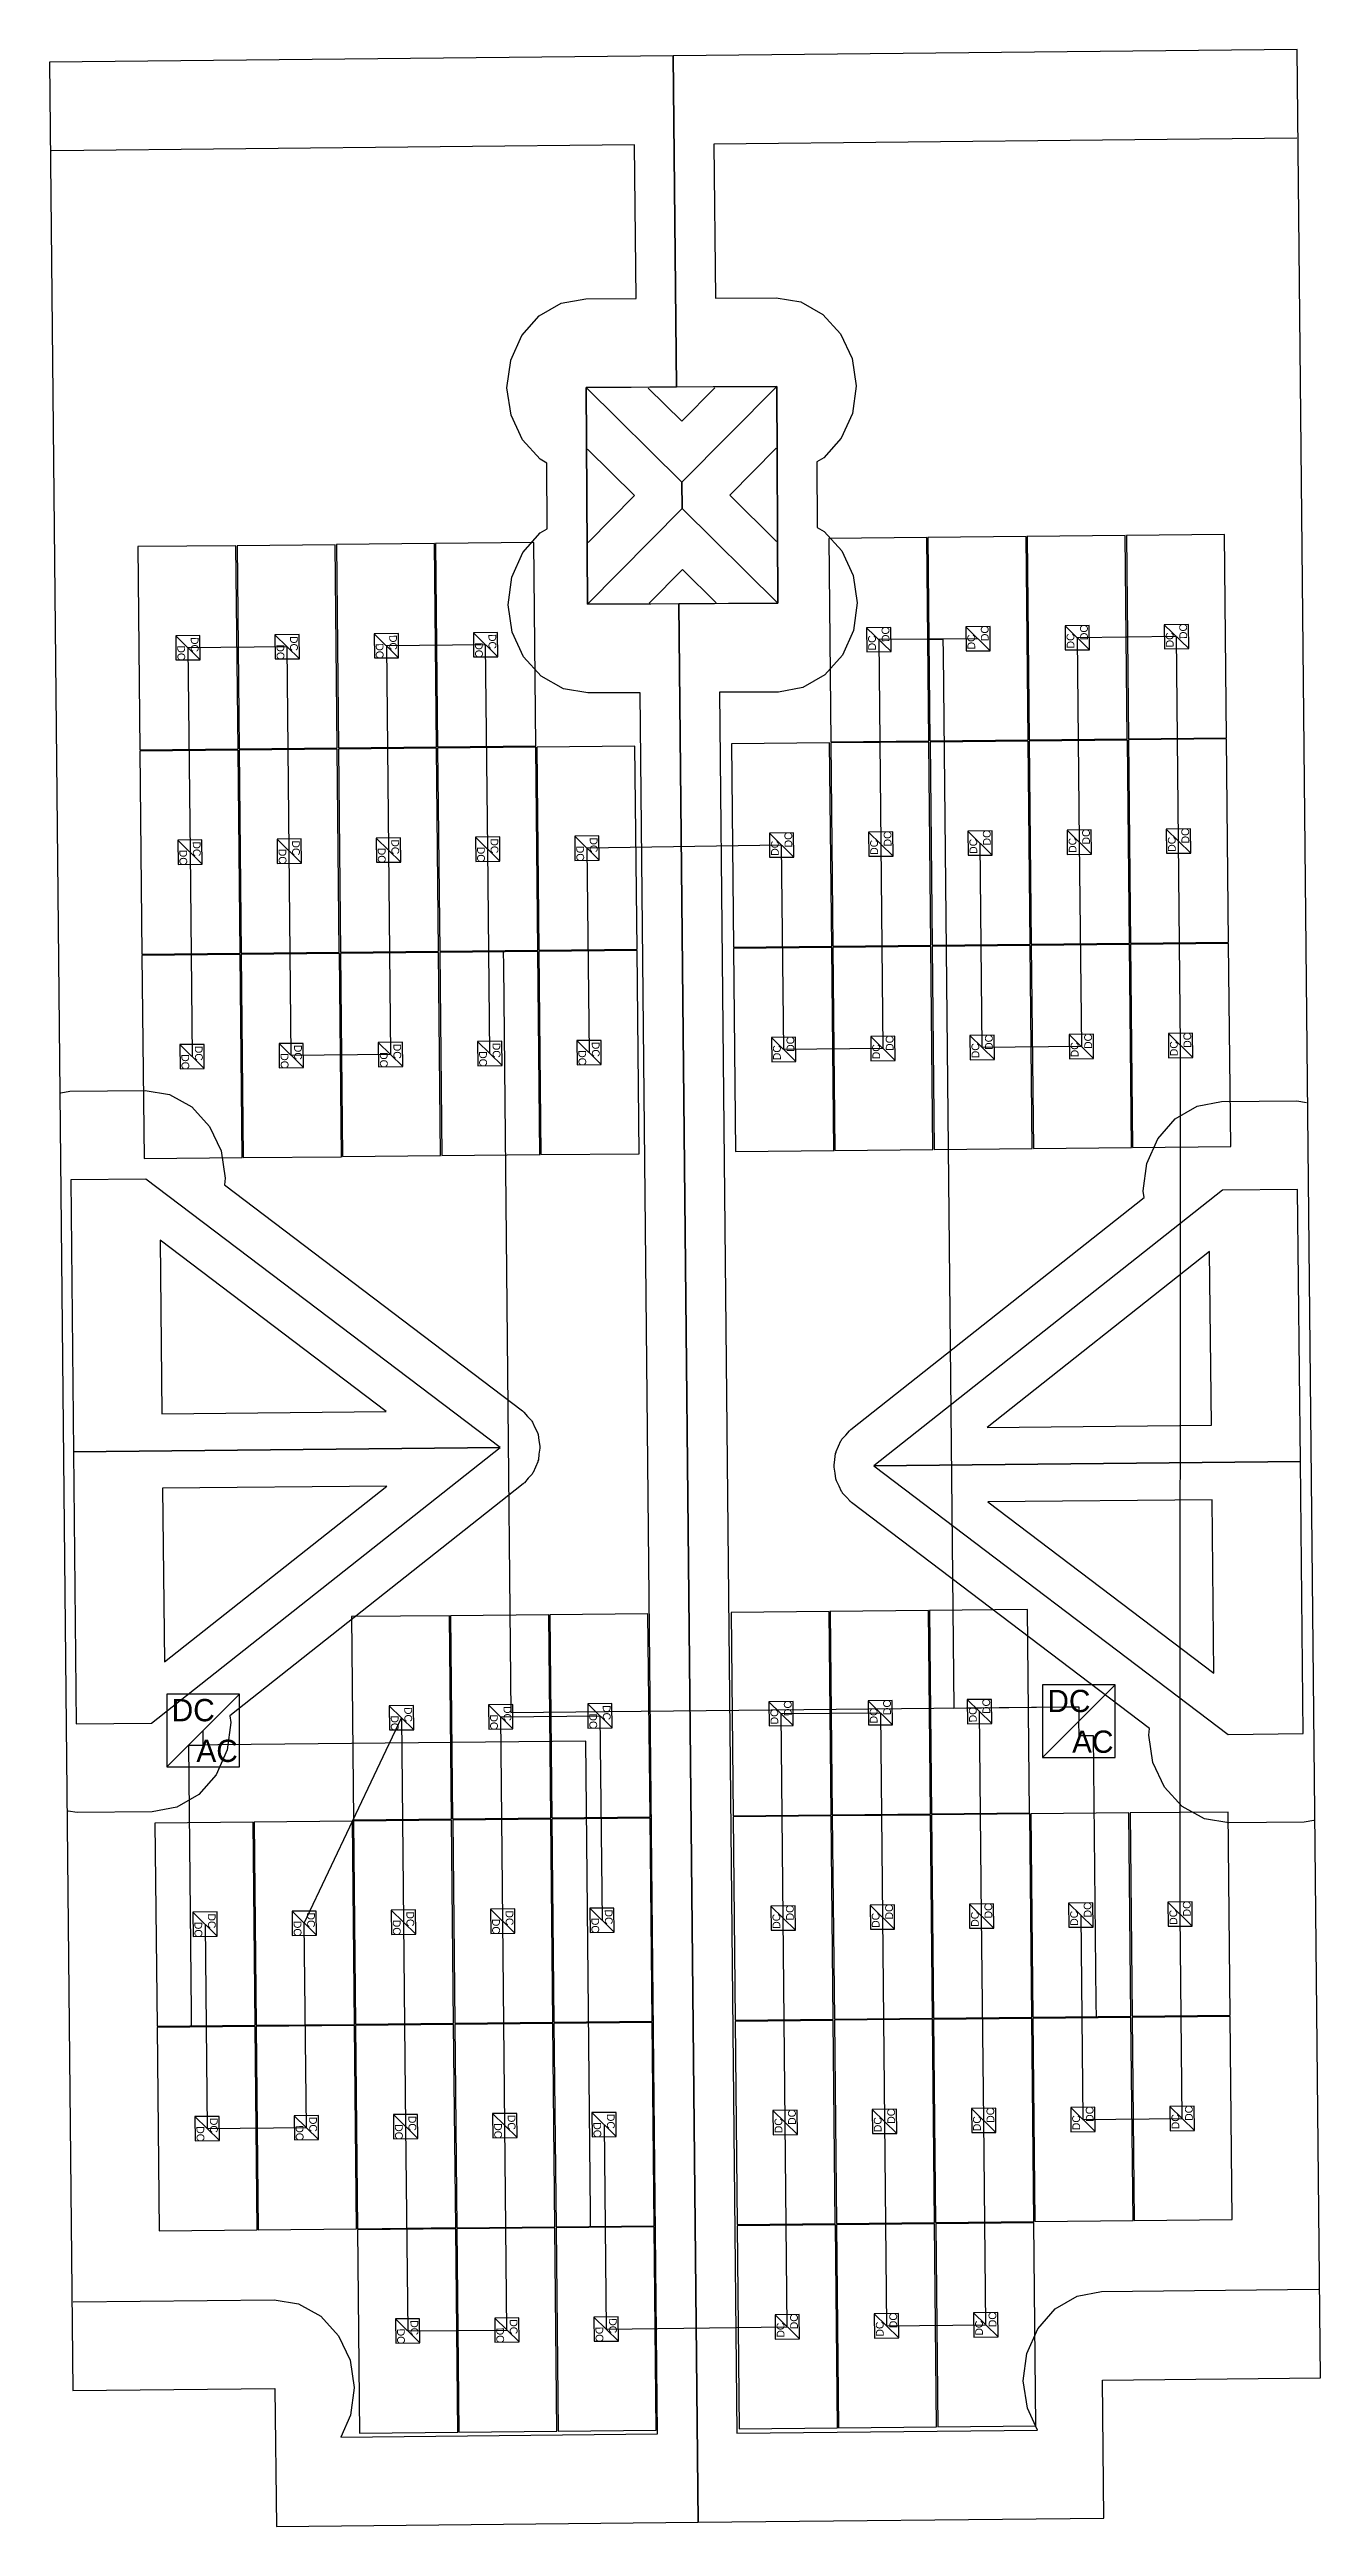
# Model space of a CAD drawing. Header units: feet. Extents: x -14.3 to 28.8, y -46.3 to 37.6.
import ezdxf

# ---------------------------------------------------------------- set-up
doc = ezdxf.new("R2010")
doc.units = ezdxf.units.FT
for name, color, linetype in [('Buildings', 7, 'CONTINUOUS'), ('Connections', 7, 'CONTINUOUS'), ('Inverters', 7, 'CONTINUOUS'), ('Modules', 7, 'CONTINUOUS'), ('Setbacks', 7, 'CONTINUOUS'), ('Strings', 7, 'CONTINUOUS')]:
    doc.layers.add(name, color=color, linetype=linetype)

msp = doc.modelspace()

# ---------------------------------------------------------------- linework, layer by layer
at = {"layer": 'Buildings', "color": 252}
for p, q in [((6.84, 37.401), (-14.286, 37.189)), ((-14.286, 37.189), (-13.493, -41.69)), ((27.965, 37.613), (6.84, 37.401)), ((6.952, 26.185), (6.84, 37.401)), ((6.84, 37.401), (6.952, 26.185)), ((28.758, -41.265), (27.965, 37.613)), ((10.345, 26.202), (3.892, 26.169)), ((3.892, 26.169), (6.952, 26.185)), ((3.929, 18.82), (3.892, 26.169)), ((3.892, 26.169), (7.134, 22.959)), ((3.892, 26.169), (3.929, 18.82)), ((7.134, 22.959), (3.892, 26.169)), ((6.952, 26.185), (10.345, 26.202)), ((10.345, 26.202), (7.134, 22.959)), ((7.134, 22.959), (10.345, 26.202)), ((10.382, 18.853), (10.345, 26.202)), ((10.345, 26.202), (10.382, 18.853)), ((7.134, 22.959), (7.139, 22.063)), ((7.139, 22.063), (7.134, 22.959)), ((7.139, 22.063), (3.929, 18.82)), ((3.929, 18.82), (7.139, 22.063)), ((10.382, 18.853), (7.139, 22.063)), ((7.139, 22.063), (10.382, 18.853)), ((3.929, 18.82), (10.382, 18.853)), ((7.026, 18.836), (3.929, 18.82)), ((10.382, 18.853), (7.026, 18.836)), ((7.679, -46.153), (7.026, 18.836)), ((7.026, 18.836), (7.679, -46.153)), ((-11.021, -0.652), (-13.564, -0.677)), ((-13.564, -0.677), (-13.472, -9.894)), ((0.977, -9.749), (-11.021, -0.652)), ((25.442, -1.029), (13.63, -10.365)), ((27.986, -1.003), (25.442, -1.029)), ((28.078, -10.22), (27.986, -1.003)), ((-13.472, -9.894), (0.977, -9.749)), ((0.977, -9.749), (-13.472, -9.894)), ((-13.472, -9.894), (-13.379, -19.111)), ((-10.836, -19.085), (0.977, -9.749)), ((28.078, -10.22), (13.63, -10.365)), ((13.63, -10.365), (28.078, -10.22)), ((13.63, -10.365), (25.628, -19.462)), ((28.171, -19.436), (28.078, -10.22)), ((-13.379, -19.111), (-10.836, -19.085)), ((25.628, -19.462), (28.171, -19.436)), ((-13.493, -41.69), (-6.652, -41.621)), ((-6.652, -41.621), (-6.605, -46.296)), ((21.376, -41.339), (28.758, -41.265)), ((21.423, -46.014), (21.376, -41.339)), ((7.679, -46.153), (21.423, -46.014)), ((-6.605, -46.296), (7.679, -46.153))]:
    msp.add_line(p, q, dxfattribs=at)
at = {"layer": 'Connections', "color": 91}
for p, q in [((15.48, 17.638), (15.972, 17.643)), ((15.972, 17.643), (15.977, 17.151)), ((15.977, 17.151), (16.336, -18.571)), ((0.589, 7.063), (1.081, 7.068)), ((1.081, 7.068), (1.086, 6.576)), ((1.086, 6.576), (1.34, -18.722)), ((1.34, -18.722), (20.079, -18.534)), ((16.336, -18.571), (20.079, -18.534)), ((20.079, -18.534), (20.571, -18.529)), ((20.079, -18.534), (20.571, -18.529)), ((20.571, -18.529), (20.576, -19.021)), ((20.571, -18.529), (20.576, -19.021)), ((20.581, -19.513), (20.576, -19.021)), ((-9.481, -28.869), (-9.572, -19.828)), ((-9.572, -19.828), (-9.57, -19.828)), ((-9.57, -19.828), (-9.078, -19.823)), ((-9.078, -19.823), (-9.083, -19.331)), ((-9.078, -19.823), (-9.083, -19.331)), ((-8.586, -19.818), (-9.078, -19.823)), ((3.872, -19.693), (-8.586, -19.818)), ((4.033, -35.659), (3.872, -19.693)), ((21.073, -19.508), (20.581, -19.513)), ((21.075, -19.508), (21.073, -19.508)), ((21.165, -28.549), (21.075, -19.508)), ((-9.476, -29.361), (-9.481, -28.869)), ((-8.984, -29.356), (-9.476, -29.361)), ((20.678, -29.046), (21.17, -29.041)), ((21.17, -29.041), (21.165, -28.549)), ((4.038, -36.151), (4.033, -35.659)), ((4.53, -36.146), (4.038, -36.151))]:
    msp.add_line(p, q, dxfattribs=at)
at = {"layer": 'Inverters'}
for p, q in [((-7.853, -18.101), (-10.313, -18.101)), ((-10.313, -18.101), (-10.313, -20.561)), ((-10.313, -20.561), (-7.853, -18.101)), ((-7.853, -20.561), (-7.853, -18.101)), ((21.807, -17.79), (19.346, -17.79)), ((19.346, -17.79), (19.346, -20.251)), ((19.346, -20.251), (21.807, -17.79)), ((21.807, -20.251), (21.807, -17.79)), ((-10.313, -20.561), (-7.853, -20.561)), ((19.346, -20.251), (21.807, -20.251))]:
    msp.add_line(p, q, dxfattribs=at)
at = {"layer": 'Modules', "color": 254}
for p, q in [((15.426, 21.08), (12.103, 21.047)), ((12.103, 21.047), (12.172, 14.164)), ((15.496, 14.197), (15.426, 21.08)), ((18.787, 21.113), (15.464, 21.08)), ((15.464, 21.08), (15.533, 14.197)), ((18.856, 14.23), (18.787, 21.113)), ((22.148, 21.146), (18.825, 21.112)), ((18.825, 21.112), (18.894, 14.23)), ((22.217, 14.263), (22.148, 21.146)), ((25.509, 21.182), (22.185, 21.149)), ((22.185, 21.149), (22.255, 14.266)), ((25.578, 14.299), (25.509, 21.182)), ((-7.972, 20.806), (-11.295, 20.773)), ((-11.295, 20.773), (-11.226, 13.89)), ((-7.902, 13.923), (-7.972, 20.806)), ((-4.611, 20.839), (-7.934, 20.806)), ((-7.934, 20.806), (-7.865, 13.923)), ((-4.542, 13.956), (-4.611, 20.839)), ((-1.25, 20.876), (-4.573, 20.842)), ((-4.573, 20.842), (-4.504, 13.959)), ((-1.181, 13.993), (-1.25, 20.876)), ((2.111, 20.908), (-1.213, 20.875)), ((-1.213, 20.875), (-1.143, 13.992)), ((2.18, 14.026), (2.111, 20.908)), ((-9.193, 17.762), (-10.013, 17.754)), ((-10.013, 17.754), (-10.005, 16.934)), ((-10.013, 17.754), (-9.185, 16.942)), ((-9.185, 16.942), (-9.193, 17.762)), ((-5.832, 17.795), (-6.652, 17.787)), ((-6.652, 17.787), (-6.644, 16.967)), ((-6.652, 17.787), (-5.824, 16.975)), ((-5.824, 16.975), (-5.832, 17.795)), ((-2.471, 17.832), (-3.291, 17.823)), ((-3.291, 17.823), (-3.283, 17.003)), ((-3.291, 17.823), (-2.463, 17.011)), ((-2.463, 17.011), (-2.471, 17.832)), ((0.89, 17.864), (0.07, 17.856)), ((0.07, 17.856), (0.078, 17.036)), ((0.07, 17.856), (0.898, 17.044)), ((0.898, 17.044), (0.89, 17.864)), ((14.205, 18.036), (13.385, 18.028)), ((13.385, 18.028), (13.393, 17.208)), ((14.213, 17.216), (13.385, 18.028)), ((14.213, 17.216), (14.205, 18.036)), ((17.566, 18.069), (16.746, 18.061)), ((16.746, 18.061), (16.754, 17.241)), ((17.574, 17.249), (16.746, 18.061)), ((17.574, 17.249), (17.566, 18.069)), ((20.927, 18.102), (20.107, 18.094)), ((20.107, 18.094), (20.115, 17.273)), ((20.935, 17.282), (20.107, 18.094)), ((20.935, 17.282), (20.927, 18.102)), ((24.288, 18.138), (23.468, 18.13)), ((23.468, 18.13), (23.476, 17.31)), ((24.296, 17.318), (23.468, 18.13)), ((24.296, 17.318), (24.288, 18.138)), ((-10.005, 16.934), (-9.185, 16.942)), ((-6.644, 16.967), (-5.824, 16.975)), ((-3.283, 17.003), (-2.463, 17.011)), ((0.078, 17.036), (0.898, 17.044)), ((13.393, 17.208), (14.213, 17.216)), ((16.754, 17.241), (17.574, 17.249)), ((20.115, 17.273), (20.935, 17.282)), ((23.476, 17.31), (24.296, 17.318)), ((22.255, 14.266), (25.578, 14.299)), ((-11.226, 13.89), (-7.902, 13.923)), ((-7.902, 13.882), (-11.225, 13.848)), ((-11.225, 13.848), (-11.156, 6.965)), ((-7.832, 6.999), (-7.902, 13.882)), ((-7.865, 13.923), (-4.542, 13.956)), ((-4.541, 13.914), (-7.864, 13.881)), ((-7.864, 13.881), (-7.795, 6.998)), ((-4.472, 7.032), (-4.541, 13.914)), ((-4.504, 13.959), (-1.181, 13.993)), ((-1.18, 13.951), (-4.503, 13.918)), ((-4.503, 13.918), (-4.434, 7.035)), ((-1.111, 7.068), (-1.18, 13.951)), ((-1.143, 13.992), (2.18, 14.026)), ((2.181, 13.984), (-1.143, 13.95)), ((-1.143, 13.95), (-1.073, 7.068)), ((2.25, 7.101), (2.181, 13.984)), ((5.542, 14.017), (2.218, 13.983)), ((2.218, 13.983), (2.288, 7.1)), ((5.611, 7.134), (5.542, 14.017)), ((12.135, 14.123), (8.812, 14.089)), ((8.812, 14.089), (8.881, 7.206)), ((12.205, 7.24), (12.135, 14.123)), ((12.172, 14.164), (15.496, 14.197)), ((15.496, 14.155), (12.173, 14.122)), ((12.173, 14.122), (12.242, 7.239)), ((15.565, 7.273), (15.496, 14.155)), ((15.533, 14.197), (18.856, 14.23)), ((18.857, 14.188), (15.534, 14.155)), ((15.534, 14.155), (15.603, 7.272)), ((18.926, 7.305), (18.857, 14.188)), ((18.894, 14.23), (22.217, 14.263)), ((22.218, 14.221), (18.894, 14.188)), ((18.894, 14.188), (18.964, 7.305)), ((22.287, 7.338), (22.218, 14.221)), ((25.579, 14.258), (22.255, 14.224)), ((22.255, 14.224), (22.325, 7.341)), ((25.648, 7.375), (25.579, 14.258)), ((0.96, 10.94), (0.14, 10.932)), ((0.14, 10.932), (0.148, 10.111)), ((0.14, 10.932), (0.968, 10.12)), ((0.968, 10.12), (0.96, 10.94)), ((4.321, 10.973), (3.501, 10.965)), ((3.501, 10.965), (3.509, 10.144)), ((3.501, 10.965), (4.329, 10.153)), ((4.329, 10.153), (4.321, 10.973)), ((10.914, 11.079), (10.094, 11.07)), ((10.094, 11.07), (10.102, 10.25)), ((10.922, 10.259), (10.094, 11.07)), ((10.922, 10.259), (10.914, 11.079)), ((14.275, 11.112), (13.455, 11.103)), ((13.455, 11.103), (13.463, 10.283)), ((14.283, 10.291), (13.455, 11.103)), ((14.283, 10.291), (14.275, 11.112)), ((17.636, 11.144), (16.816, 11.136)), ((16.816, 11.136), (16.824, 10.316)), ((17.644, 10.324), (16.816, 11.136)), ((17.644, 10.324), (17.636, 11.144)), ((20.997, 11.177), (20.177, 11.169)), ((20.177, 11.169), (20.185, 10.349)), ((21.005, 10.357), (20.177, 11.169)), ((21.005, 10.357), (20.997, 11.177)), ((24.358, 11.214), (23.538, 11.206)), ((23.538, 11.206), (23.546, 10.385)), ((24.366, 10.394), (23.538, 11.206)), ((24.366, 10.394), (24.358, 11.214)), ((-9.123, 10.838), (-9.943, 10.829)), ((-9.943, 10.829), (-9.935, 10.009)), ((-9.943, 10.829), (-9.115, 10.017)), ((-9.115, 10.017), (-9.123, 10.838)), ((-5.762, 10.87), (-6.582, 10.862)), ((-6.582, 10.862), (-6.574, 10.042)), ((-6.582, 10.862), (-5.754, 10.05)), ((-5.754, 10.05), (-5.762, 10.87)), ((-2.401, 10.907), (-3.221, 10.899)), ((-3.221, 10.899), (-3.213, 10.079)), ((-3.221, 10.899), (-2.393, 10.087)), ((-3.213, 10.079), (-2.393, 10.087)), ((-2.393, 10.087), (-2.401, 10.907)), ((0.148, 10.111), (0.968, 10.12)), ((3.509, 10.144), (4.329, 10.153)), ((10.102, 10.25), (10.922, 10.259)), ((13.463, 10.283), (14.283, 10.291)), ((16.824, 10.316), (17.644, 10.324)), ((20.185, 10.349), (21.005, 10.357)), ((23.546, 10.385), (24.366, 10.394)), ((-9.935, 10.009), (-9.115, 10.017)), ((-6.574, 10.042), (-5.754, 10.05)), ((-11.156, 6.965), (-7.832, 6.999)), ((-7.832, 6.957), (-11.155, 6.924)), ((-11.155, 6.924), (-11.086, 0.041)), ((-7.762, 0.074), (-7.832, 6.957)), ((-7.795, 6.998), (-4.472, 7.032)), ((-4.471, 6.99), (-7.794, 6.956)), ((-7.794, 6.956), (-7.725, 0.074)), ((-4.402, 0.107), (-4.471, 6.99)), ((-4.434, 7.035), (-1.111, 7.068)), ((-1.11, 7.026), (-4.433, 6.993)), ((-4.433, 6.993), (-4.364, 0.11)), ((-1.041, 0.143), (-1.11, 7.026)), ((-1.073, 7.068), (2.25, 7.101)), ((2.251, 7.059), (-1.073, 7.026)), ((-1.073, 7.026), (-1.003, 0.143)), ((2.32, 0.176), (2.251, 7.059)), ((2.288, 7.1), (5.611, 7.134)), ((5.612, 7.092), (2.288, 7.059)), ((2.288, 7.059), (2.357, 0.176)), ((5.681, 0.209), (5.612, 7.092)), ((8.881, 7.206), (12.205, 7.24)), ((12.205, 7.198), (8.882, 7.165)), ((8.882, 7.165), (8.951, 0.282)), ((12.275, 0.315), (12.205, 7.198)), ((12.242, 7.239), (15.565, 7.273)), ((15.566, 7.231), (12.243, 7.197)), ((12.243, 7.197), (12.312, 0.315)), ((15.635, 0.348), (15.566, 7.231)), ((15.603, 7.272), (18.926, 7.305)), ((18.927, 7.264), (15.604, 7.23)), ((15.604, 7.23), (15.673, 0.347)), ((18.996, 0.381), (18.927, 7.264)), ((18.964, 7.305), (22.287, 7.338)), ((22.288, 7.297), (18.964, 7.263)), ((18.964, 7.263), (19.034, 0.38)), ((22.357, 0.414), (22.288, 7.297)), ((22.325, 7.341), (25.648, 7.375)), ((25.649, 7.333), (22.325, 7.3)), ((22.325, 7.3), (22.394, 0.417)), ((25.718, 0.45), (25.649, 7.333)), ((17.706, 4.22), (16.886, 4.212)), ((16.886, 4.212), (16.894, 3.391)), ((17.714, 3.4), (16.886, 4.212)), ((17.714, 3.4), (17.706, 4.22)), ((21.067, 4.253), (20.247, 4.244)), ((20.247, 4.244), (20.255, 3.424)), ((21.075, 3.433), (20.247, 4.244)), ((21.075, 3.433), (21.067, 4.253)), ((24.428, 4.289), (23.607, 4.281)), ((23.607, 4.281), (23.616, 3.461)), ((24.436, 3.469), (23.607, 4.281)), ((24.436, 3.469), (24.428, 4.289)), ((-9.053, 3.913), (-9.873, 3.905)), ((-9.873, 3.905), (-9.865, 3.085)), ((-9.873, 3.905), (-9.045, 3.093)), ((-9.045, 3.093), (-9.053, 3.913)), ((-5.692, 3.946), (-6.512, 3.938)), ((-6.512, 3.938), (-6.504, 3.117)), ((-6.512, 3.938), (-5.684, 3.126)), ((-5.684, 3.126), (-5.692, 3.946)), ((-2.331, 3.982), (-3.151, 3.974)), ((-3.151, 3.974), (-3.143, 3.154)), ((-3.151, 3.974), (-2.323, 3.162)), ((-2.323, 3.162), (-2.331, 3.982)), ((1.03, 4.015), (0.21, 4.007)), ((0.21, 4.007), (0.218, 3.187)), ((0.21, 4.007), (1.038, 3.195)), ((1.038, 3.195), (1.03, 4.015)), ((4.391, 4.048), (3.57, 4.04)), ((3.57, 4.04), (3.579, 3.22)), ((3.57, 4.04), (4.399, 3.228)), ((4.399, 3.228), (4.391, 4.048)), ((10.984, 4.154), (10.164, 4.146)), ((10.164, 4.146), (10.172, 3.326)), ((10.992, 3.334), (10.164, 4.146)), ((10.992, 3.334), (10.984, 4.154)), ((14.345, 4.187), (13.525, 4.179)), ((13.525, 4.179), (13.533, 3.359)), ((14.353, 3.367), (13.525, 4.179)), ((13.533, 3.359), (14.353, 3.367)), ((14.353, 3.367), (14.345, 4.187)), ((16.894, 3.391), (17.714, 3.4)), ((20.255, 3.424), (21.075, 3.433)), ((23.616, 3.461), (24.436, 3.469)), ((-9.865, 3.085), (-9.045, 3.093)), ((-6.504, 3.117), (-5.684, 3.126)), ((-3.143, 3.154), (-2.323, 3.162)), ((0.218, 3.187), (1.038, 3.195)), ((3.579, 3.22), (4.399, 3.228)), ((10.172, 3.326), (10.992, 3.334)), ((-11.086, 0.041), (-7.762, 0.074)), ((-7.725, 0.074), (-4.402, 0.107)), ((-4.364, 0.11), (-1.041, 0.143)), ((-1.003, 0.143), (2.32, 0.176)), ((2.357, 0.176), (5.681, 0.209)), ((8.951, 0.282), (12.275, 0.315)), ((12.312, 0.315), (15.635, 0.348)), ((15.673, 0.347), (18.996, 0.381)), ((19.034, 0.38), (22.357, 0.414)), ((22.394, 0.417), (25.718, 0.45)), ((-0.74, -15.442), (-4.063, -15.475)), ((-4.063, -15.475), (-3.994, -22.358)), ((-0.671, -22.325), (-0.74, -15.442)), ((2.621, -15.409), (-0.702, -15.443)), ((-0.702, -15.443), (-0.633, -22.325)), ((2.69, -22.292), (2.621, -15.409)), ((5.982, -15.376), (2.658, -15.41)), ((2.658, -15.41), (2.728, -22.293)), ((6.051, -22.259), (5.982, -15.376)), ((12.118, -15.303), (8.794, -15.337)), ((8.794, -15.337), (8.864, -22.22)), ((12.187, -22.186), (12.118, -15.303)), ((15.479, -15.27), (12.155, -15.304)), ((12.155, -15.304), (12.224, -22.187)), ((15.548, -22.153), (15.479, -15.27)), ((18.84, -15.234), (15.516, -15.267)), ((15.516, -15.267), (15.585, -22.15)), ((18.909, -22.117), (18.84, -15.234)), ((1.4, -18.453), (0.58, -18.461)), ((1.408, -19.273), (1.4, -18.453)), ((4.761, -18.42), (3.941, -18.429)), ((3.941, -18.429), (3.949, -19.249)), ((3.941, -18.429), (4.769, -19.24)), ((4.769, -19.24), (4.761, -18.42)), ((10.897, -18.347), (10.077, -18.355)), ((10.077, -18.355), (10.085, -19.176)), ((10.905, -19.167), (10.077, -18.355)), ((10.905, -19.167), (10.897, -18.347)), ((14.258, -18.314), (13.437, -18.323)), ((13.437, -18.323), (13.446, -19.143)), ((14.266, -19.135), (13.437, -18.323)), ((14.266, -19.135), (14.258, -18.314)), ((17.618, -18.278), (16.798, -18.286)), ((16.798, -18.286), (16.807, -19.106)), ((17.627, -19.098), (16.798, -18.286)), ((17.627, -19.098), (17.618, -18.278)), ((-1.961, -18.486), (-2.781, -18.494)), ((-2.781, -18.494), (-2.773, -19.314)), ((-2.781, -18.494), (-1.953, -19.306)), ((-1.953, -19.306), (-1.961, -18.486)), ((0.58, -18.461), (0.588, -19.282)), ((0.58, -18.461), (1.408, -19.273)), ((0.588, -19.282), (1.408, -19.273)), ((3.949, -19.249), (4.769, -19.24)), ((10.085, -19.176), (10.905, -19.167)), ((13.446, -19.143), (14.266, -19.135)), ((16.807, -19.106), (17.627, -19.098)), ((-2.773, -19.314), (-1.953, -19.306)), ((-7.392, -22.436), (-10.715, -22.469)), ((-10.715, -22.469), (-10.646, -29.352)), ((-7.322, -29.319), (-7.392, -22.436)), ((-4.031, -22.403), (-7.354, -22.437)), ((-7.354, -22.437), (-7.285, -29.319)), ((-3.961, -29.286), (-4.031, -22.403)), ((-3.994, -22.358), (-0.671, -22.325)), ((-0.67, -22.367), (-3.993, -22.4)), ((-3.993, -22.4), (-3.924, -29.283)), ((-0.601, -29.25), (-0.67, -22.367)), ((-0.633, -22.325), (2.69, -22.292)), ((2.691, -22.334), (-0.632, -22.367)), ((-0.632, -22.367), (-0.563, -29.25)), ((2.76, -29.217), (2.691, -22.334)), ((2.728, -22.293), (6.051, -22.259)), ((6.052, -22.301), (2.728, -22.334)), ((2.728, -22.334), (2.798, -29.217)), ((6.121, -29.184), (6.052, -22.301)), ((8.864, -22.22), (12.187, -22.186)), ((12.188, -22.228), (8.864, -22.261)), ((8.864, -22.261), (8.933, -29.144)), ((12.257, -29.111), (12.188, -22.228)), ((12.224, -22.187), (15.548, -22.153)), ((15.549, -22.195), (12.225, -22.228)), ((12.225, -22.228), (12.294, -29.111)), ((15.618, -29.078), (15.549, -22.195)), ((15.585, -22.15), (18.909, -22.117)), ((18.91, -22.159), (15.586, -22.192)), ((15.586, -22.192), (15.655, -29.075)), ((18.979, -29.041), (18.91, -22.159)), ((22.271, -22.126), (18.947, -22.159)), ((18.947, -22.159), (19.016, -29.042)), ((22.34, -29.008), (22.271, -22.126)), ((25.631, -22.093), (22.308, -22.126)), ((22.308, -22.126), (22.377, -29.009)), ((25.701, -28.976), (25.631, -22.093)), ((21.049, -25.17), (20.229, -25.178)), ((21.058, -25.99), (21.049, -25.17)), ((24.41, -25.137), (23.59, -25.145)), ((23.59, -25.145), (23.598, -25.965)), ((24.418, -25.957), (23.59, -25.145)), ((24.418, -25.957), (24.41, -25.137)), ((-8.613, -25.48), (-9.433, -25.488)), ((-9.433, -25.488), (-9.425, -26.308)), ((-9.433, -25.488), (-8.604, -26.3)), ((-8.604, -26.3), (-8.613, -25.48)), ((-5.252, -25.447), (-6.072, -25.455)), ((-6.072, -25.455), (-6.064, -26.276)), ((-6.072, -25.455), (-5.244, -26.267)), ((-5.244, -26.267), (-5.252, -25.447)), ((-1.891, -25.411), (-2.711, -25.419)), ((-2.711, -25.419), (-2.703, -26.239)), ((-2.711, -25.419), (-1.883, -26.231)), ((-1.883, -26.231), (-1.891, -25.411)), ((1.47, -25.378), (0.65, -25.386)), ((0.65, -25.386), (0.658, -26.206)), ((0.65, -25.386), (1.478, -26.198)), ((1.478, -26.198), (1.47, -25.378)), ((4.831, -25.345), (4.011, -25.353)), ((4.011, -25.353), (4.019, -26.173)), ((4.011, -25.353), (4.839, -26.165)), ((4.839, -26.165), (4.831, -25.345)), ((10.967, -25.272), (10.146, -25.28)), ((10.146, -25.28), (10.155, -26.1)), ((10.975, -26.092), (10.146, -25.28)), ((10.975, -26.092), (10.967, -25.272)), ((14.328, -25.239), (13.507, -25.247)), ((13.507, -25.247), (13.516, -26.067)), ((14.336, -26.059), (13.507, -25.247)), ((14.336, -26.059), (14.328, -25.239)), ((17.688, -25.202), (16.868, -25.211)), ((16.868, -25.211), (16.876, -26.031)), ((17.697, -26.023), (16.868, -25.211)), ((17.697, -26.023), (17.688, -25.202)), ((20.229, -25.178), (20.237, -25.998)), ((21.058, -25.99), (20.229, -25.178)), ((20.237, -25.998), (21.058, -25.99)), ((23.598, -25.965), (24.418, -25.957)), ((-9.425, -26.308), (-8.604, -26.3)), ((-6.064, -26.276), (-5.244, -26.267)), ((-2.703, -26.239), (-1.883, -26.231)), ((0.658, -26.206), (1.478, -26.198)), ((4.019, -26.173), (4.839, -26.165)), ((10.155, -26.1), (10.975, -26.092)), ((13.516, -26.067), (14.336, -26.059)), ((16.876, -26.031), (17.697, -26.023)), ((-10.646, -29.352), (-7.322, -29.319)), ((-7.322, -29.361), (-10.645, -29.394)), ((-7.252, -36.244), (-7.322, -29.361)), ((-7.285, -29.319), (-3.961, -29.286)), ((-3.961, -29.328), (-7.284, -29.361)), ((-7.284, -29.361), (-7.215, -36.244)), ((-3.891, -36.211), (-3.961, -29.328)), ((-3.924, -29.283), (-0.601, -29.25)), ((-0.6, -29.291), (-3.923, -29.325)), ((-3.923, -29.325), (-3.854, -36.208)), ((-0.531, -36.174), (-0.6, -29.291)), ((-0.563, -29.25), (2.76, -29.217)), ((2.761, -29.258), (-0.562, -29.292)), ((-0.562, -29.292), (-0.493, -36.175)), ((2.83, -36.141), (2.761, -29.258)), ((2.798, -29.217), (6.121, -29.184)), ((6.122, -29.226), (2.798, -29.259)), ((2.798, -29.259), (2.868, -36.142)), ((6.191, -36.108), (6.122, -29.226)), ((8.933, -29.144), (12.257, -29.111)), ((12.258, -29.152), (8.934, -29.186)), ((8.934, -29.186), (9.003, -36.069)), ((12.327, -36.035), (12.258, -29.152)), ((12.294, -29.111), (15.618, -29.078)), ((15.619, -29.116), (12.295, -29.149)), ((12.295, -29.149), (12.364, -36.032)), ((15.688, -35.999), (15.619, -29.116)), ((15.655, -29.075), (18.979, -29.041)), ((18.98, -29.083), (15.656, -29.117)), ((15.656, -29.117), (15.725, -35.999)), ((19.049, -35.966), (18.98, -29.083)), ((19.016, -29.042), (22.34, -29.008)), ((22.34, -29.05), (19.017, -29.084)), ((19.017, -29.084), (19.086, -35.966)), ((22.41, -35.933), (22.34, -29.05)), ((22.377, -29.009), (25.701, -28.976)), ((25.701, -29.017), (22.378, -29.051)), ((22.378, -29.051), (22.447, -35.934)), ((25.771, -35.9), (25.701, -29.017)), ((-10.645, -29.394), (-10.576, -36.277)), ((-8.543, -32.405), (-9.363, -32.413)), ((-9.363, -32.413), (-9.355, -33.233)), ((-9.363, -32.413), (-8.535, -33.225)), ((-8.535, -33.225), (-8.543, -32.405)), ((-5.182, -32.372), (-6.002, -32.38)), ((-6.002, -32.38), (-5.994, -33.2)), ((-6.002, -32.38), (-5.174, -33.192)), ((-5.174, -33.192), (-5.182, -32.372)), ((-1.821, -32.335), (-2.641, -32.343)), ((-2.641, -32.343), (-2.633, -33.164)), ((-2.641, -32.343), (-1.813, -33.155)), ((-1.813, -33.155), (-1.821, -32.335)), ((1.54, -32.302), (0.72, -32.311)), ((0.72, -32.311), (0.728, -33.131)), ((0.72, -32.311), (1.548, -33.122)), ((1.548, -33.122), (1.54, -32.302)), ((4.901, -32.269), (4.081, -32.278)), ((4.081, -32.278), (4.089, -33.098)), ((4.081, -32.278), (4.909, -33.09)), ((4.909, -33.09), (4.901, -32.269)), ((11.037, -32.196), (10.216, -32.205)), ((10.216, -32.205), (10.225, -33.025)), ((11.045, -33.017), (10.216, -32.205)), ((11.045, -33.017), (11.037, -32.196)), ((14.397, -32.16), (13.577, -32.168)), ((13.577, -32.168), (13.586, -32.988)), ((14.406, -32.98), (13.577, -32.168)), ((14.406, -32.98), (14.397, -32.16)), ((17.758, -32.127), (16.938, -32.135)), ((16.938, -32.135), (16.946, -32.955)), ((17.767, -32.947), (16.938, -32.135)), ((17.767, -32.947), (17.758, -32.127)), ((21.119, -32.094), (20.299, -32.102)), ((20.299, -32.102), (20.307, -32.923)), ((21.127, -32.914), (20.299, -32.102)), ((21.127, -32.914), (21.119, -32.094)), ((24.48, -32.061), (23.66, -32.07)), ((23.66, -32.07), (23.668, -32.89)), ((24.488, -32.881), (23.66, -32.07)), ((24.488, -32.881), (24.48, -32.061)), ((-9.355, -33.233), (-8.535, -33.225)), ((-5.994, -33.2), (-5.174, -33.192)), ((-2.633, -33.164), (-1.813, -33.155)), ((0.728, -33.131), (1.548, -33.122)), ((4.089, -33.098), (4.909, -33.09)), ((10.225, -33.025), (11.045, -33.017)), ((13.586, -32.988), (14.406, -32.98)), ((16.946, -32.955), (17.767, -32.947)), ((20.307, -32.923), (21.127, -32.914)), ((23.668, -32.89), (24.488, -32.881)), ((9.003, -36.069), (12.327, -36.035)), ((12.328, -36.077), (9.004, -36.11)), ((12.397, -42.96), (12.328, -36.077)), ((12.364, -36.032), (15.688, -35.999)), ((15.689, -36.041), (12.365, -36.074)), ((12.365, -36.074), (12.434, -42.957)), ((15.758, -42.923), (15.689, -36.041)), ((15.725, -35.999), (19.049, -35.966)), ((19.05, -36.008), (15.726, -36.041)), ((15.726, -36.041), (15.795, -42.924)), ((19.119, -42.891), (19.05, -36.008)), ((19.086, -35.966), (22.41, -35.933)), ((22.447, -35.934), (25.771, -35.9)), ((-10.576, -36.277), (-7.252, -36.244)), ((-7.215, -36.244), (-3.891, -36.211)), ((-3.854, -36.208), (-0.531, -36.174)), ((-0.53, -36.216), (-3.853, -36.249)), ((-3.853, -36.249), (-3.784, -43.132)), ((-0.461, -43.099), (-0.53, -36.216)), ((-0.493, -36.175), (2.83, -36.141)), ((2.831, -36.183), (-0.493, -36.216)), ((-0.493, -36.216), (-0.423, -43.099)), ((2.9, -43.066), (2.831, -36.183)), ((2.868, -36.142), (6.191, -36.108)), ((6.192, -36.15), (2.868, -36.184)), ((2.868, -36.184), (2.938, -43.066)), ((6.261, -43.033), (6.192, -36.15)), ((9.004, -36.11), (9.073, -42.993)), ((-1.751, -39.26), (-2.571, -39.268)), ((-2.571, -39.268), (-2.563, -40.088)), ((-2.571, -39.268), (-1.743, -40.08)), ((-1.743, -40.08), (-1.751, -39.26)), ((1.61, -39.227), (0.79, -39.235)), ((0.79, -39.235), (0.798, -40.055)), ((0.79, -39.235), (1.618, -40.047)), ((1.618, -40.047), (1.61, -39.227)), ((4.971, -39.194), (4.151, -39.202)), ((4.151, -39.202), (4.159, -40.022)), ((4.151, -39.202), (4.979, -40.014)), ((4.979, -40.014), (4.971, -39.194)), ((11.107, -39.121), (10.286, -39.129)), ((10.286, -39.129), (10.295, -39.949)), ((11.115, -39.941), (10.286, -39.129)), ((11.115, -39.941), (11.107, -39.121)), ((14.467, -39.084), (13.647, -39.093)), ((13.647, -39.093), (13.656, -39.913)), ((14.476, -39.905), (13.647, -39.093)), ((14.476, -39.905), (14.467, -39.084)), ((17.828, -39.052), (17.008, -39.06)), ((17.008, -39.06), (17.016, -39.88)), ((17.837, -39.872), (17.008, -39.06)), ((17.837, -39.872), (17.828, -39.052)), ((-2.563, -40.088), (-1.743, -40.08)), ((0.798, -40.055), (1.618, -40.047)), ((4.159, -40.022), (4.979, -40.014)), ((10.295, -39.949), (11.115, -39.941)), ((13.656, -39.913), (14.476, -39.905)), ((17.016, -39.88), (17.837, -39.872)), ((-3.784, -43.132), (-0.461, -43.099)), ((-0.423, -43.099), (2.9, -43.066)), ((2.938, -43.066), (6.261, -43.033)), ((9.073, -42.993), (12.397, -42.96)), ((12.434, -42.957), (15.758, -42.923)), ((15.795, -42.924), (19.119, -42.891))]:
    msp.add_line(p, q, dxfattribs=at)
at = {"layer": 'Setbacks', "color": 2}
for p, q in [((27.962, 34.61), (8.214, 34.411)), ((8.214, 34.411), (8.267, 29.194)), ((5.525, 34.384), (-14.223, 34.186)), ((5.578, 29.181), (5.525, 34.384)), ((1.709, 27.924), (2.298, 28.59)), ((2.298, 28.59), (2.298, 28.591)), ((2.298, 28.591), (2.299, 28.591)), ((2.299, 28.591), (3.044, 29.021)), ((3.044, 29.021), (3.044, 29.021)), ((3.044, 29.021), (3.045, 29.021)), ((3.045, 29.021), (3.873, 29.172)), ((3.873, 29.172), (3.874, 29.172)), ((3.874, 29.172), (5.578, 29.181)), ((8.267, 29.194), (10.326, 29.205)), ((10.326, 29.205), (10.327, 29.205)), ((10.327, 29.205), (11.157, 29.062)), ((11.157, 29.062), (11.157, 29.062)), ((11.157, 29.062), (11.158, 29.062)), ((11.158, 29.062), (11.908, 28.639)), ((11.908, 28.639), (11.909, 28.639)), ((11.909, 28.639), (11.909, 28.639)), ((11.909, 28.639), (12.506, 27.978)), ((1.332, 27.085), (1.708, 27.923)), ((1.708, 27.923), (1.709, 27.924)), ((1.708, 27.923), (1.708, 27.923)), ((12.506, 27.978), (12.507, 27.978)), ((12.507, 27.978), (12.507, 27.977)), ((12.507, 27.977), (12.893, 27.143)), ((1.206, 26.156), (1.332, 27.084)), ((1.332, 27.084), (1.332, 27.085)), ((12.893, 27.143), (12.893, 27.142)), ((12.893, 27.142), (13.03, 26.216)), ((1.206, 26.155), (1.206, 26.156)), ((1.343, 25.229), (1.206, 26.155)), ((5.988, 26.147), (7.124, 25.022)), ((7.124, 25.022), (8.249, 26.158)), ((13.03, 26.215), (12.905, 25.287)), ((13.03, 26.216), (13.03, 26.215)), ((1.343, 25.228), (1.343, 25.229)), ((1.729, 24.393), (1.343, 25.228)), ((12.904, 25.286), (12.528, 24.448)), ((12.905, 25.287), (12.904, 25.286)), ((1.73, 24.393), (1.729, 24.393)), ((2.327, 23.732), (1.73, 24.393)), ((1.73, 24.393), (1.73, 24.393)), ((12.528, 24.447), (11.938, 23.78)), ((12.528, 24.448), (12.528, 24.447)), ((12.528, 24.447), (12.528, 24.447)), ((2.328, 23.732), (2.327, 23.732)), ((2.328, 23.731), (2.328, 23.732)), ((2.56, 23.601), (2.328, 23.731)), ((2.571, 21.378), (2.56, 23.601)), ((5.522, 22.503), (3.935, 24.074)), ((10.322, 24.106), (8.751, 22.519)), ((11.938, 23.78), (11.702, 23.644)), ((11.702, 23.644), (11.713, 21.421)), ((11.938, 23.78), (11.938, 23.78)), ((11.938, 23.78), (11.938, 23.78)), ((3.951, 20.916), (5.522, 22.503)), ((8.751, 22.519), (10.338, 20.948)), ((1.746, 20.575), (2.335, 21.241)), ((2.335, 21.241), (2.335, 21.242)), ((2.335, 21.242), (2.336, 21.242)), ((2.336, 21.242), (2.571, 21.378)), ((11.713, 21.421), (11.945, 21.29)), ((11.945, 21.29), (11.946, 21.29)), ((11.946, 21.29), (11.946, 21.29)), ((11.946, 21.29), (12.543, 20.629)), ((1.369, 19.736), (1.745, 20.574)), ((1.745, 20.574), (1.746, 20.575)), ((1.745, 20.574), (1.745, 20.574)), ((12.543, 20.629), (12.544, 20.629)), ((12.544, 20.629), (12.544, 20.628)), ((12.544, 20.628), (12.93, 19.794)), ((1.243, 18.807), (1.369, 19.735)), ((1.369, 19.735), (1.369, 19.736)), ((7.149, 20), (6.024, 18.863)), ((8.286, 18.875), (7.149, 20)), ((12.93, 19.794), (12.93, 19.793)), ((12.93, 19.793), (13.067, 18.867)), ((1.243, 18.806), (1.243, 18.807)), ((1.38, 17.88), (1.243, 18.806)), ((13.067, 18.866), (12.942, 17.938)), ((13.067, 18.867), (13.067, 18.866)), ((1.38, 17.879), (1.38, 17.88)), ((1.766, 17.044), (1.38, 17.879)), ((12.941, 17.937), (12.565, 17.099)), ((12.942, 17.938), (12.941, 17.937)), ((1.767, 17.044), (1.766, 17.044)), ((2.364, 16.383), (1.767, 17.044)), ((1.767, 17.044), (1.767, 17.044)), ((12.565, 17.098), (11.975, 16.431)), ((12.565, 17.099), (12.565, 17.098)), ((12.565, 17.098), (12.565, 17.098)), ((2.365, 16.382), (2.364, 16.383)), ((3.116, 15.96), (2.365, 16.382)), ((2.365, 16.382), (2.365, 16.382)), ((3.117, 15.959), (3.116, 15.96)), ((3.116, 15.96), (3.116, 15.96)), ((3.946, 15.817), (3.117, 15.959)), ((11.228, 16), (10.4, 15.849)), ((11.229, 16.001), (11.228, 16)), ((11.975, 16.431), (11.229, 16.001)), ((11.229, 16.001), (11.229, 16.001)), ((11.975, 16.431), (11.975, 16.431)), ((11.975, 16.431), (11.975, 16.431)), ((3.947, 15.817), (3.946, 15.817)), ((5.712, 15.826), (3.947, 15.817)), ((6.305, -43.163), (5.712, 15.826)), ((10.4, 15.849), (8.401, 15.839)), ((8.401, 15.839), (8.994, -43.136)), ((10.4, 15.849), (10.4, 15.849)), ((-13.902, 2.268), (-13.595, 2.326)), ((-13.595, 2.326), (-13.594, 2.326)), ((-13.594, 2.326), (-11.051, 2.351)), ((-11.051, 2.351), (-11.05, 2.351)), ((-11.05, 2.351), (-10.22, 2.213)), ((-10.22, 2.213), (-10.219, 2.213)), ((-10.219, 2.213), (-10.219, 2.212)), ((-10.219, 2.212), (-9.467, 1.794)), ((-9.467, 1.794), (-9.467, 1.794)), ((-9.467, 1.794), (-9.466, 1.793)), ((-9.466, 1.793), (-8.866, 1.135)), ((23.84, 1.385), (24.583, 1.819)), ((24.583, 1.819), (24.584, 1.819)), ((24.584, 1.819), (25.411, 1.975)), ((24.584, 1.819), (24.584, 1.819)), ((25.411, 1.975), (25.412, 1.975)), ((25.412, 1.975), (27.956, 2)), ((27.956, 2), (27.956, 2)), ((27.956, 2), (28.291, 1.944)), ((-8.866, 1.135), (-8.866, 1.135)), ((-8.866, 1.135), (-8.865, 1.135)), ((-8.865, 1.135), (-8.476, 0.302)), ((23.252, 0.715), (23.839, 1.385)), ((23.839, 1.385), (23.839, 1.385)), ((23.839, 1.385), (23.84, 1.385)), ((-8.476, 0.302), (-8.476, 0.301)), ((-8.476, 0.301), (-8.335, -0.624)), ((22.879, -0.126), (23.251, 0.714)), ((23.251, 0.714), (23.252, 0.715)), ((23.252, 0.715), (23.252, 0.715)), ((-8.335, -0.625), (-8.365, -0.851)), ((-8.335, -0.624), (-8.335, -0.625)), ((22.757, -1.055), (22.879, -0.127)), ((22.879, -0.127), (22.879, -0.126)), ((-8.365, -0.851), (1.73, -8.505)), ((12.852, -9.137), (22.791, -1.281)), ((22.757, -1.056), (22.757, -1.055)), ((22.791, -1.281), (22.757, -1.056)), ((-2.885, -8.525), (-10.54, -2.72)), ((-10.54, -2.72), (-10.481, -8.601)), ((25.003, -3.106), (17.466, -9.063)), ((25.063, -8.987), (25.003, -3.106)), ((-10.481, -8.601), (-2.885, -8.525)), ((1.73, -8.505), (1.73, -8.506)), ((1.73, -8.506), (1.752, -8.529)), ((1.752, -8.529), (1.779, -8.545)), ((1.779, -8.545), (1.78, -8.545)), ((1.78, -8.545), (1.78, -8.545)), ((1.78, -8.545), (1.905, -8.689)), ((1.905, -8.689), (2.037, -8.827)), ((2.037, -8.827), (2.037, -8.827)), ((2.037, -8.827), (2.037, -8.827)), ((2.037, -8.827), (2.052, -8.857)), ((2.052, -8.857), (2.073, -8.882)), ((2.073, -8.882), (2.074, -8.882)), ((2.074, -8.882), (2.074, -8.883)), ((2.074, -8.883), (2.153, -9.063)), ((2.153, -9.063), (2.24, -9.239)), ((12.68, -9.324), (12.803, -9.178)), ((12.803, -9.178), (12.803, -9.177)), ((12.803, -9.177), (12.804, -9.177)), ((12.804, -9.177), (12.83, -9.161)), ((12.83, -9.161), (12.852, -9.137)), ((12.852, -9.137), (12.852, -9.137)), ((17.466, -9.063), (25.063, -8.987)), ((2.24, -9.239), (2.241, -9.24)), ((2.241, -9.24), (2.246, -9.273)), ((2.246, -9.273), (2.26, -9.304)), ((2.26, -9.304), (2.26, -9.305)), ((2.26, -9.305), (2.286, -9.503)), ((2.291, -9.968), (2.269, -10.167)), ((2.286, -9.503), (2.32, -9.7)), ((2.321, -9.77), (2.291, -9.968)), ((2.32, -9.701), (2.317, -9.735)), ((2.317, -9.735), (2.321, -9.769)), ((2.32, -9.7), (2.32, -9.701)), ((2.321, -9.769), (2.321, -9.77)), ((12.316, -10.146), (12.338, -9.947)), ((12.338, -9.946), (12.351, -9.915)), ((12.338, -9.947), (12.338, -9.946)), ((12.351, -9.915), (12.356, -9.881)), ((12.356, -9.88), (12.44, -9.703)), ((12.356, -9.881), (12.356, -9.88)), ((12.44, -9.703), (12.516, -9.521)), ((12.516, -9.52), (12.537, -9.495)), ((12.516, -9.521), (12.516, -9.52)), ((12.516, -9.52), (12.516, -9.52)), ((12.537, -9.495), (12.551, -9.465)), ((12.551, -9.465), (12.552, -9.464)), ((12.551, -9.465), (12.551, -9.465)), ((12.552, -9.464), (12.68, -9.324)), ((1.927, -10.789), (1.804, -10.936)), ((2.055, -10.649), (1.927, -10.789)), ((2.07, -10.618), (2.055, -10.648)), ((2.055, -10.648), (2.055, -10.649)), ((2.055, -10.649), (2.055, -10.649)), ((2.09, -10.593), (2.07, -10.618)), ((2.091, -10.593), (2.09, -10.593)), ((2.167, -10.411), (2.091, -10.593)), ((2.091, -10.593), (2.091, -10.593)), ((2.25, -10.233), (2.167, -10.411)), ((2.251, -10.232), (2.25, -10.233)), ((2.256, -10.199), (2.251, -10.232)), ((2.269, -10.168), (2.256, -10.199)), ((2.269, -10.167), (2.269, -10.168)), ((12.286, -10.344), (12.316, -10.146)), ((12.29, -10.378), (12.286, -10.344)), ((12.286, -10.344), (12.286, -10.344)), ((12.286, -10.412), (12.29, -10.378)), ((12.286, -10.413), (12.286, -10.412)), ((12.321, -10.61), (12.286, -10.413)), ((12.347, -10.809), (12.321, -10.61)), ((12.347, -10.81), (12.347, -10.809)), ((12.36, -10.84), (12.347, -10.81)), ((12.366, -10.874), (12.36, -10.84)), ((12.366, -10.875), (12.366, -10.874)), ((12.453, -11.051), (12.366, -10.875)), ((-2.86, -11.05), (-10.456, -11.126)), ((-10.456, -11.126), (-10.397, -17.007)), ((-10.397, -17.007), (-2.86, -11.05)), ((1.754, -10.977), (-8.184, -18.832)), ((1.755, -10.977), (1.754, -10.977)), ((1.777, -10.953), (1.755, -10.977)), ((1.803, -10.936), (1.777, -10.953)), ((1.804, -10.936), (1.803, -10.936)), ((1.804, -10.936), (1.804, -10.936)), ((12.533, -11.231), (12.453, -11.051)), ((12.533, -11.232), (12.533, -11.231)), ((12.533, -11.231), (12.533, -11.231)), ((12.555, -11.256), (12.533, -11.232)), ((12.57, -11.286), (12.555, -11.256)), ((12.57, -11.287), (12.57, -11.286)), ((12.57, -11.286), (12.57, -11.286)), ((12.701, -11.424), (12.57, -11.287)), ((12.827, -11.568), (12.701, -11.424)), ((12.827, -11.569), (12.827, -11.568)), ((12.828, -11.569), (12.827, -11.569)), ((12.855, -11.585), (12.828, -11.569)), ((12.877, -11.608), (12.855, -11.585)), ((22.972, -19.262), (12.877, -11.608)), ((12.877, -11.608), (12.877, -11.608)), ((25.088, -11.512), (17.492, -11.589)), ((17.492, -11.589), (25.147, -17.393)), ((25.147, -17.393), (25.088, -11.512)), ((-8.15, -19.058), (-8.272, -19.987)), ((-8.184, -18.832), (-8.15, -19.058)), ((-8.15, -19.058), (-8.15, -19.058)), ((22.942, -19.488), (22.972, -19.262)), ((-8.272, -19.988), (-8.645, -20.828)), ((-8.272, -19.987), (-8.272, -19.988)), ((22.942, -19.489), (22.942, -19.488)), ((23.083, -20.415), (22.942, -19.489)), ((-8.645, -20.829), (-9.232, -21.498)), ((-8.645, -20.828), (-8.645, -20.828)), ((-8.645, -20.828), (-8.645, -20.829)), ((23.083, -20.416), (23.083, -20.415)), ((23.472, -21.248), (23.083, -20.416)), ((-9.233, -21.499), (-9.976, -21.932)), ((-9.232, -21.499), (-9.233, -21.499)), ((-9.232, -21.498), (-9.232, -21.499)), ((23.472, -21.249), (23.472, -21.248)), ((23.473, -21.249), (23.472, -21.249)), ((24.073, -21.907), (23.473, -21.249)), ((-13.349, -22.114), (-13.658, -22.062)), ((-10.805, -22.088), (-13.349, -22.114)), ((-13.349, -22.114), (-13.349, -22.114)), ((-9.977, -21.933), (-10.805, -22.088)), ((-10.805, -22.088), (-10.805, -22.088)), ((-9.976, -21.932), (-9.977, -21.933)), ((-9.977, -21.933), (-9.977, -21.933)), ((24.074, -21.907), (24.073, -21.907)), ((24.073, -21.907), (24.073, -21.907)), ((24.826, -22.326), (24.074, -21.907)), ((24.827, -22.326), (24.826, -22.326)), ((24.826, -22.326), (24.826, -22.326)), ((25.657, -22.465), (24.827, -22.326)), ((25.658, -22.465), (25.657, -22.465)), ((28.201, -22.439), (25.658, -22.465)), ((28.202, -22.439), (28.201, -22.439)), ((28.535, -22.377), (28.202, -22.439)), ((19.773, -38.926), (20.517, -38.492)), ((20.517, -38.492), (20.517, -38.492)), ((20.517, -38.492), (20.518, -38.492)), ((20.518, -38.492), (21.345, -38.336)), ((21.345, -38.336), (21.346, -38.336)), ((21.346, -38.336), (28.695, -38.262)), ((-13.491, -38.686), (-6.683, -38.618)), ((-6.683, -38.618), (-6.682, -38.618)), ((-6.682, -38.618), (-5.852, -38.757)), ((-5.852, -38.757), (-5.851, -38.757)), ((-5.851, -38.757), (-5.851, -38.757)), ((-5.851, -38.757), (-5.099, -39.176)), ((-5.099, -39.176), (-5.098, -39.176)), ((-5.098, -39.176), (-5.098, -39.176)), ((-5.098, -39.176), (-4.498, -39.834)), ((19.186, -39.596), (19.773, -38.926)), ((19.773, -38.926), (19.773, -38.926)), ((19.773, -38.926), (19.773, -38.926)), ((-4.498, -39.834), (-4.497, -39.834)), ((-4.497, -39.834), (-4.497, -39.835)), ((-4.497, -39.835), (-4.108, -40.667)), ((18.813, -40.437), (19.185, -39.597)), ((19.185, -39.597), (19.186, -39.596)), ((19.186, -39.596), (19.186, -39.596)), ((-4.108, -40.667), (-4.107, -40.668)), ((-4.107, -40.668), (-3.967, -41.594)), ((18.691, -41.366), (18.813, -40.438)), ((18.813, -40.438), (18.813, -40.437)), ((-3.967, -41.595), (-4.089, -42.523)), ((-3.967, -41.594), (-3.967, -41.595)), ((18.691, -41.367), (18.691, -41.366)), ((18.831, -42.293), (18.691, -41.367)), ((-4.089, -42.524), (-4.42, -43.271)), ((-4.089, -42.523), (-4.089, -42.524)), ((19.178, -43.034), (18.831, -42.293)), ((18.831, -42.293), (18.831, -42.293)), ((-4.42, -43.271), (6.305, -43.163)), ((8.994, -43.136), (19.178, -43.034))]:
    msp.add_line(p, q, dxfattribs=at)
at = {"layer": 'Strings', "color": 11}
for p, q in [((17.16, 17.655), (13.799, 17.622)), ((13.799, 17.622), (13.869, 10.697)), ((23.882, 17.724), (20.521, 17.688)), ((20.521, 17.688), (20.591, 10.763)), ((23.952, 10.8), (23.882, 17.724)), ((-6.238, 17.381), (-9.599, 17.348)), ((-9.599, 17.348), (-9.529, 10.423)), ((-6.168, 10.456), (-6.238, 17.381)), ((0.484, 17.45), (-2.877, 17.417)), ((-2.877, 17.417), (-2.807, 10.493)), ((0.554, 10.526), (0.484, 17.45)), ((-9.529, 10.423), (-9.459, 3.499)), ((-6.098, 3.532), (-6.168, 10.456)), ((-2.807, 10.493), (-2.737, 3.568)), ((0.624, 3.601), (0.554, 10.526)), ((10.508, 10.664), (3.915, 10.559)), ((3.915, 10.559), (3.985, 3.634)), ((10.578, 3.74), (10.508, 10.664)), ((13.869, 10.697), (13.939, 3.773)), ((17.3, 3.806), (17.23, 10.73)), ((20.591, 10.763), (20.661, 3.838)), ((24.022, 3.875), (23.952, 10.8)), ((-2.737, 3.568), (-6.098, 3.532)), ((13.939, 3.773), (10.578, 3.74)), ((20.661, 3.838), (17.3, 3.806)), ((24.004, -25.551), (24.022, 3.875)), ((-5.658, -25.861), (-2.367, -18.9)), ((-2.367, -18.9), (-2.297, -25.825)), ((0.994, -18.867), (4.355, -18.834)), ((1.064, -25.792), (0.994, -18.867)), ((4.355, -18.834), (4.425, -25.759)), ((10.491, -18.761), (13.852, -18.729)), ((10.561, -25.686), (10.491, -18.761)), ((13.852, -18.729), (13.922, -25.653)), ((17.282, -25.617), (17.212, -18.692)), ((-9.019, -25.894), (-8.949, -32.819)), ((-5.588, -32.786), (-5.658, -25.861)), ((-2.297, -25.825), (-2.227, -32.749)), ((1.134, -32.717), (1.064, -25.792)), ((10.631, -32.611), (10.561, -25.686)), ((13.922, -25.653), (13.992, -32.574)), ((17.352, -32.541), (17.282, -25.617)), ((20.643, -25.584), (20.713, -32.508)), ((24.074, -32.475), (24.004, -25.551)), ((1.204, -39.641), (1.134, -32.717)), ((4.495, -32.684), (4.565, -39.608)), ((10.701, -39.535), (10.631, -32.611)), ((13.992, -32.574), (14.061, -39.499)), ((17.422, -39.466), (17.352, -32.541)), ((20.713, -32.508), (24.074, -32.475)), ((-8.949, -32.819), (-5.588, -32.786)), ((-2.227, -32.749), (-2.157, -39.674)), ((-2.157, -39.674), (1.204, -39.641)), ((4.565, -39.608), (10.701, -39.535)), ((14.061, -39.499), (17.422, -39.466))]:
    msp.add_line(p, q, dxfattribs=at)

# ---------------------------------------------------------------- texts
at = {"layer": 'Inverters'}
for s, p in [('DC', (-10.149, -19.019)), ('DC', (19.51, -18.709)), ('AC', (-9.312, -20.397)), ('AC', (20.347, -20.087))]:
    msp.add_text(s, height=0.7546, dxfattribs=at).set_placement(p)
at = {"layer": 'Modules'}
for rotation, p in [(-89.42412, (-9.504, 17.71)), (-89.42412, (-6.143, 17.743)), (-89.42412, (-2.782, 17.779)), (-89.42412, (0.579, 17.812)), (90.57588, (13.704, 17.26)), (90.57588, (14.161, 17.544)), (90.57588, (17.065, 17.293)), (90.57588, (17.522, 17.576)), (90.57588, (20.426, 17.326)), (90.57588, (20.883, 17.609)), (90.57588, (23.787, 17.362)), (90.57588, (24.243, 17.646)), (-89.42412, (-9.96, 17.426)), (-89.42412, (-6.6, 17.459)), (-89.42412, (-3.239, 17.496)), (-89.42412, (0.122, 17.529)), (90.57588, (10.87, 10.586)), (90.57588, (14.231, 10.619)), (90.57588, (17.592, 10.652)), (90.57588, (20.953, 10.685)), (90.57588, (23.857, 10.438)), (90.57588, (24.313, 10.721)), (-89.42412, (-9.891, 10.502)), (-89.42412, (-9.434, 10.785)), (-89.42412, (-6.53, 10.535)), (-89.42412, (-6.073, 10.818)), (-89.42412, (-3.169, 10.571)), (-89.42412, (-2.712, 10.855)), (-89.42412, (0.192, 10.604)), (-89.42412, (0.649, 10.888)), (-89.42412, (3.553, 10.637)), (-89.42412, (4.01, 10.92)), (90.57588, (10.413, 10.303)), (90.57588, (13.774, 10.335)), (90.57588, (17.135, 10.368)), (90.57588, (20.496, 10.401)), (90.57588, (17.662, 3.727)), (90.57588, (21.023, 3.76)), (90.57588, (24.383, 3.797)), (-89.42412, (-9.821, 3.577)), (-89.42412, (-9.364, 3.861)), (-89.42412, (-6.46, 3.61)), (-89.42412, (-6.003, 3.894)), (-89.42412, (-3.099, 3.647)), (-89.42412, (-2.642, 3.93)), (-89.42412, (0.262, 3.679)), (-89.42412, (0.719, 3.963)), (-89.42412, (3.623, 3.712)), (-89.42412, (4.079, 3.996)), (90.57588, (10.483, 3.378)), (90.57588, (10.94, 3.661)), (90.57588, (13.844, 3.411)), (90.57588, (14.301, 3.694)), (90.57588, (17.205, 3.444)), (90.57588, (20.566, 3.477)), (90.57588, (23.927, 3.513)), (90.57588, (10.852, -18.84)), (90.57588, (14.213, -18.807)), (90.57588, (17.574, -18.77)), (-89.42412, (-2.729, -18.822)), (-89.42412, (-2.272, -18.538)), (-89.42412, (0.632, -18.789)), (-89.42412, (1.089, -18.505)), (-89.42412, (3.993, -18.756)), (-89.42412, (4.45, -18.473)), (90.57588, (10.396, -19.123)), (90.57588, (13.757, -19.09)), (90.57588, (17.118, -19.054)), (90.57588, (21.005, -25.662)), (90.57588, (24.366, -25.629)), (-89.42412, (-9.38, -25.816)), (-89.42412, (-8.924, -25.532)), (-89.42412, (-6.02, -25.783)), (-89.42412, (-5.563, -25.499)), (-89.42412, (-2.659, -25.746)), (-89.42412, (-2.202, -25.463)), (-89.42412, (0.702, -25.714)), (-89.42412, (1.159, -25.43)), (-89.42412, (4.063, -25.681)), (-89.42412, (4.52, -25.397)), (90.57588, (10.466, -26.048)), (90.57588, (10.922, -25.764)), (90.57588, (13.827, -26.015)), (90.57588, (14.283, -25.732)), (90.57588, (17.188, -25.978)), (90.57588, (17.644, -25.695)), (90.57588, (20.549, -25.946)), (90.57588, (23.909, -25.913)), (-89.42412, (-8.854, -32.457)), (-89.42412, (-5.493, -32.424)), (-89.42412, (-2.589, -32.671)), (-89.42412, (-2.132, -32.388)), (-89.42412, (0.772, -32.638)), (-89.42412, (1.229, -32.355)), (-89.42412, (4.133, -32.605)), (-89.42412, (4.59, -32.322)), (90.57588, (10.536, -32.972)), (90.57588, (10.992, -32.689)), (90.57588, (13.897, -32.936)), (90.57588, (14.353, -32.652)), (90.57588, (17.258, -32.903)), (90.57588, (17.714, -32.62)), (90.57588, (20.618, -32.87)), (90.57588, (21.075, -32.587)), (90.57588, (23.979, -32.837)), (90.57588, (24.436, -32.554)), (-89.42412, (-9.31, -32.74)), (-89.42412, (-5.95, -32.708)), (-89.42412, (-2.062, -39.312)), (-89.42412, (1.299, -39.279)), (-89.42412, (4.66, -39.246)), (90.57588, (10.606, -39.897)), (90.57588, (11.062, -39.614)), (90.57588, (13.967, -39.861)), (90.57588, (14.423, -39.577)), (90.57588, (17.328, -39.828)), (90.57588, (17.784, -39.544)), (-89.42412, (-2.519, -39.596)), (-89.42412, (0.842, -39.563)), (-89.42412, (4.203, -39.53))]:
    msp.add_text('DC', height=0.2625, rotation=rotation, dxfattribs=at).set_placement(p)

doc.saveas('drawing.dxf')
